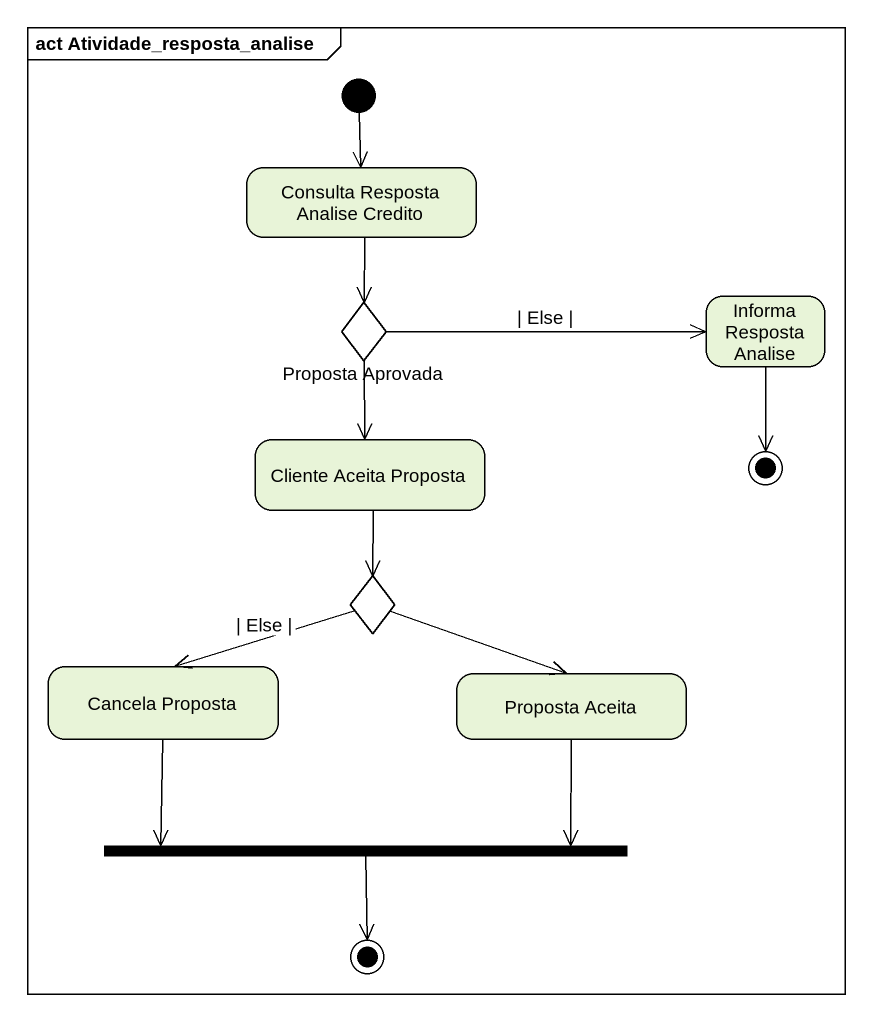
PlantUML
@startuml
mainframe act Atividade_resposta_analise
hide empty description
state "Consulta Resposta Analise Credito" as Consulta_Resposta_Analise
state "Proposta Aprovada" as Proposta_Aprovada <<choice>>
state "Informa Resposta Analise" as Informa_Resposta_Analise
state "Cliente Aceita Proposta" as Cliente_Aceita_Proposta
state final1 <<end>>
state choice1 <<choice>>
state "Cancela Proposta" as Cancela_Proposta
state "Proposta Aceita" as Proposta_Aceita
state fork1 <<join>>
state final2 <<end>>
[*] --> Consulta_Resposta_Analise
Consulta_Resposta_Analise --> Proposta_Aprovada
Proposta_Aprovada -right-> Informa_Resposta_Analise : | Else |
Proposta_Aprovada --> Cliente_Aceita_Proposta
Informa_Resposta_Analise --> final1
Cliente_Aceita_Proposta --> choice1
choice1 -left-> Cancela_Proposta : | Else |
choice1 -right-> Proposta_Aceita
Cancela_Proposta --> fork1
Proposta_Aceita --> fork1
fork1 --> final2
@enduml
